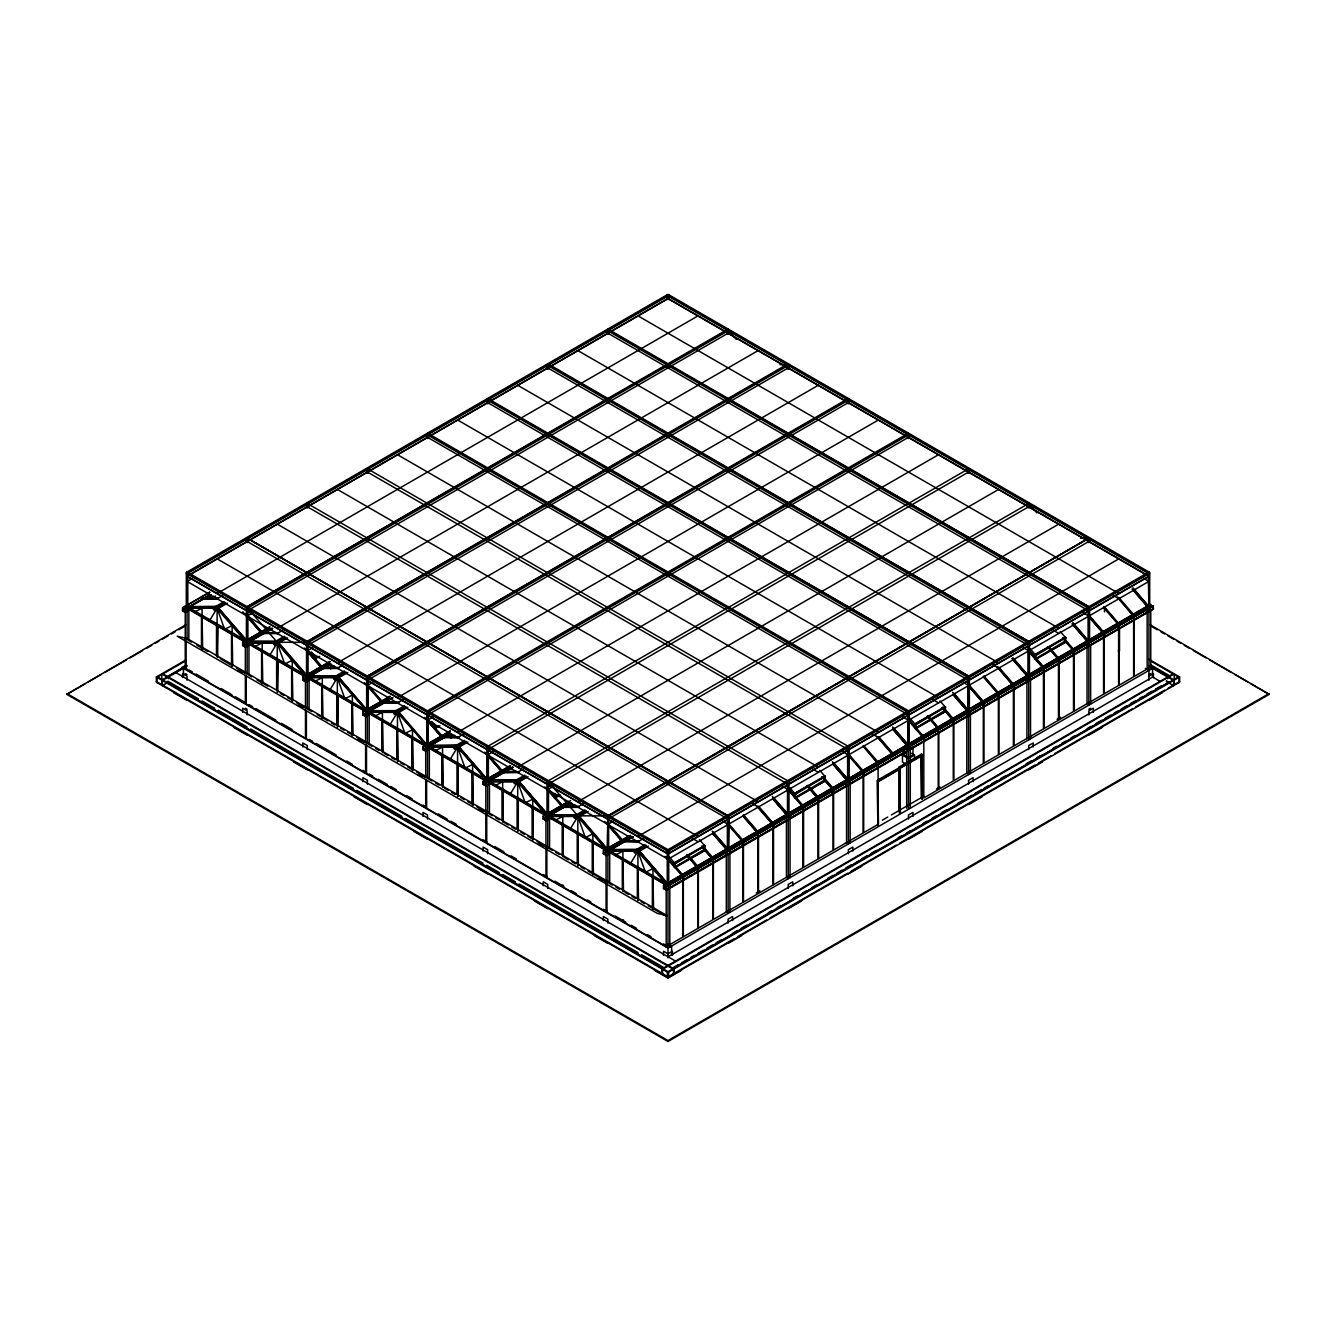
<?xml version="1.0" encoding="UTF-8"?>
<svg xmlns="http://www.w3.org/2000/svg" width="1336" height="1336" viewBox="0 0 1336 1336"><rect width="100%" height="100%" fill="white"/><g stroke="black" fill="none" stroke-linecap="round" stroke-linejoin="round"><path stroke-width="1.5" d="M247.527 641.414L217.016 606.962L247.294 642.416M245.44 614.527L261.823 633.464L269.371 628.889M261.823 633.464L262.557 632.73L248.88 616.948M307.647 676.116L306.812 677.469L276.752 642.75M305.56 649.229L321.943 668.167L329.491 663.591M321.943 668.167L322.677 667.449L309 651.667M367.316 711.086L337.256 676.383L367.367 711.153M367.266 711.587L336.872 677.469M364.427 682.763L382.063 702.87L389.611 698.31M382.063 702.87L382.797 702.151L369.12 686.37M427.153 746.273L397.376 711.086L427.52 746.423L455.576 746.423M427.386 746.306L396.992 712.171M425.8 718.651L442.183 737.589L442.917 736.854L429.24 721.089M457.213 746.273L487.273 780.975L457.663 746.006M487.506 781.009L457.112 746.891M485.92 753.37L502.303 772.291L509.851 767.732M502.303 772.291L503.037 771.573L489.36 755.792M517.232 781.593L547.292 816.313L517.616 780.508L547.727 815.277M578.187 815.578L547.676 815.227M544.787 786.904L562.423 807.011L569.971 802.435M562.423 807.011L563.157 806.276L549.48 790.511M577.904 815.428L607.847 849.997L607.412 851.015L577.352 816.313M606.16 822.792L622.543 841.713L630.091 837.154M622.543 841.713L623.277 840.995L610.97 826.784M667.916 884.632L637.856 849.93L667.967 884.699L682.395 876.366M665.027 856.326L682.663 876.433L697.425 867.699L686.737 855.357M682.663 876.433L683.397 875.698L668.367 858.347M686.771 855.123L697.693 867.749L712.455 859.015L701.767 846.673M697.693 867.749L698.427 867.031L688.858 855.975M701.801 846.456L712.723 859.065L713.457 858.347L703.888 847.308M742.515 841.663L727.753 850.397L712.723 833.046M728.588 850.08L727.652 851.015L712.622 833.664M729.122 825.932L742.783 841.713L757.545 832.979L742.849 816.012M742.783 841.713L743.517 840.995L728.487 823.644M742.783 815.678L757.813 833.046L772.575 824.312L756.543 805.792M757.813 833.046L758.547 832.311L743.517 814.96M757.813 807.011L772.843 824.362L787.605 815.628L772.909 798.661M772.843 824.362L773.577 823.644L758.547 806.276M788.708 815.377L787.772 816.313L772.742 798.945M789.242 791.229L802.903 807.011L817.665 798.277L806.977 785.935M802.903 807.011L803.637 806.276L788.607 788.925M807.011 785.702L817.933 798.327L832.695 789.593L822.007 777.251M817.933 798.327L818.667 797.609L809.098 786.553M822.041 777.034L832.963 789.659L847.725 780.925L833.029 763.958M832.963 789.659L833.697 788.925L824.128 777.886M862.755 772.241L847.993 780.975L832.963 763.624M848.828 780.675L847.892 781.593L832.862 764.242M849.362 756.527L863.023 772.291L877.785 763.557M863.023 772.291L863.757 771.573L848.727 754.222M863.023 746.273L878.053 763.624L878.787 762.889L863.757 745.538M878.053 737.589L893.083 754.94L907.845 746.206L893.149 729.239M893.083 754.94L893.817 754.222L878.787 736.854M908.113 746.273L922.875 737.522M908.948 745.956L908.012 746.891L892.982 729.539M909.482 721.807L923.143 737.589L937.905 728.855M923.143 737.589L923.877 736.854L908.847 719.503M927.251 716.28L938.173 728.905L952.935 720.171L942.247 707.83M938.173 728.905L938.907 728.187L929.338 717.131M942.281 707.612L953.203 720.238L967.965 711.504L953.269 694.536M953.203 720.238L953.937 719.503L944.368 708.464M969.602 687.105L983.263 702.87L998.025 694.135M983.263 702.87L983.997 702.151L968.967 684.8M983.263 676.851L998.293 694.202L1013.055 685.468L997.023 666.948M998.293 694.202L999.027 693.467L983.997 676.116M996.94 666.597L1013.323 685.518L1028.085 676.784L1013.389 659.817M1013.323 685.518L1014.057 684.8L999.027 667.449M1028.353 676.851L1043.115 668.117L1029.755 652.686M1029.188 676.534L1028.252 677.469L1011.853 658.531M1029.722 652.385L1043.383 668.167L1058.145 659.433M1043.383 668.167L1044.117 667.449L1029.087 650.081M1047.491 646.875L1058.413 659.483L1073.175 650.749M1058.413 659.483L1059.147 658.765L1049.578 647.726M1062.521 638.19L1073.443 650.816L1088.205 642.082L1073.509 625.114M1073.443 650.816L1074.177 650.081L1064.608 639.042M1088.473 642.132L1103.235 633.398L1089.875 617.984M1089.308 641.831L1088.372 642.75L1071.973 623.828M1089.842 617.683L1103.503 633.464L1118.265 624.73M1103.503 633.464L1104.237 632.73L1089.207 615.378M1103.503 607.429L1118.533 624.78L1133.295 616.046M1118.533 624.78L1119.267 624.046L1104.237 606.694M1117.18 597.175L1133.563 616.096L1134.297 615.378L1119.267 598.027M1149.327 606.694L1148.492 608.047L1132.093 589.109M209.585 620.605L217.1 608.281L224.615 629.273L232.13 625.632L232.13 666.363M269.705 655.308L277.22 642.983L284.735 663.992L292.25 660.335L292.25 701.066M329.825 690.011L337.34 677.703L344.855 698.695L352.37 695.054L352.37 735.785M389.945 724.73L397.46 712.405L404.975 733.414L412.49 729.757L412.49 770.488M450.065 759.433L457.58 747.125L465.095 768.116L472.61 764.476L472.61 805.19M510.185 794.152L517.7 781.827L525.215 802.819L532.73 799.178L532.73 839.91M570.305 828.854L577.82 816.53L585.335 837.538L592.85 833.898L592.85 874.612M630.425 863.574L637.94 851.249L645.455 872.241L652.97 868.6L652.97 909.332M666.196 889.609L1153.469 608.631L666.497 889.776L663.491 888.039L1149.712 607.579L1149.712 572.877L1148.576 572.225L667.616 849.896L667.616 851.199L186.673 573.528L186.673 572.225L667.616 294.538L668.751 295.189L668.751 299.281M187.04 572.443L187.04 608.014L186.288 607.579L186.288 572.877L187.424 572.225L668.367 849.896L668.367 851.199L1149.327 573.528L1149.327 572.225L668.367 294.538L667.249 295.189L667.249 299.281M246.793 537.94L728.487 816.062L246.793 537.94L727.736 816.496L727.736 815.628M306.896 503.238L788.607 781.343M367.033 468.519L848.727 746.64M426.769 438.108L426.769 434.033L427.904 433.382L908.847 711.069L908.096 712.355L427.136 434.684L427.136 433.816L908.847 711.921M486.889 403.405L486.889 399.33L488.024 398.679L968.967 676.35L487.256 399.113L487.256 399.965L968.216 677.653L968.216 676.784M547.009 368.703L547.009 364.611L548.144 363.96L1029.087 641.647L547.376 364.394L547.376 365.262L1028.336 642.95L1028.336 642.082M607.129 333.983L607.129 329.909L608.247 329.257L1089.207 606.928L607.496 329.691L607.496 330.56L1088.456 608.231L1088.456 607.362M186.673 573.094L668.367 294.972M186.673 573.528L187.791 572.877L186.673 572.225M246.409 542.249L246.409 538.158L247.911 538.158L247.911 542.249M306.529 507.53L306.529 503.455L308.031 503.455L308.031 507.53M366.649 472.827L366.649 468.736L368.151 468.736L368.151 472.827M427.136 434.684L428.271 434.033L428.271 438.108M487.256 399.965L488.391 399.33L488.391 403.405M547.376 365.262L548.511 364.611L548.511 368.703M607.496 330.56L608.631 329.909L608.631 333.983M667.616 294.538L667.616 295.841L668.751 295.189M186.288 572.877L187.424 573.528L668.367 295.841L668.367 294.538M187.04 581.544L192.451 578.438M189.144 610.535L185.537 612.623L182.531 610.886L182.531 607.763L209.585 592.132M182.531 607.763L209.886 592.316M185.236 669.403L185.236 607.579L187.123 606.544L217.184 606.544L186.673 606.811L215.096 607.579M218.019 598.895L201.703 598.127L218.185 597.86M214.962 608.247L186.906 608.247L186.572 607.279L217.234 606.928M186.288 607.579L187.341 606.895M201.987 598.895L218.469 598.645M209.919 594.57L182.531 610.352L185.537 612.088L189.144 610.018M182.531 610.886L210.487 594.737L210.487 599.246L209.886 595.088L210.787 594.921L185.236 609.316M210.487 595.438L210.487 599.246M185.236 611.921L188.844 609.834M217.1 593.518L698.06 315.847M215.497 596.023L210.186 599.079L213.727 596.34M217.1 598.728L222.511 595.605M227.471 603.154L214.845 610.452L213.343 609.583L213.343 607.847L224.164 601.601M1150.045 624.697L1269.2 694.353L668 1041.462L66.8 694.353L185.954 624.697M66.8 694.353L84.853 683.932M88.46 681.844L101.102 674.546M104.709 672.476L126.386 659.967M129.993 657.88L142.635 650.582M146.242 648.494L151.653 645.371M155.26 643.284L158.884 641.196M162.491 639.109L167.902 635.986M171.509 633.899L175.116 631.811M178.74 629.74L184.151 626.601M213.343 607.847L214.845 608.715L225.667 602.469M202.07 616.614L202.671 648.661M217.735 607.796L224.949 603.638M186.138 638.992L187.04 638.474L246.258 672.659L245.356 673.177L236.389 668M728.871 333.983L728.871 329.909L727.736 329.257L246.793 606.928L728.487 329.691L728.487 330.56L247.544 608.231L247.544 607.362M727.369 333.983L728.12 329.474M217.701 657.329L217.701 624.931L217.1 656.995M246.409 642.299L246.409 607.579L247.911 607.579L247.911 642.299M728.871 329.909L728.12 334.417M247.16 610.886L728.12 333.198M247.16 616.08L252.571 612.973M1148.993 659.316L1179.621 677.001L1179.621 682.212L668 977.585L156.379 682.212L156.379 677.001L185.838 660.001M185.804 660.702L156.98 677.352L156.98 682.562M232.13 633.965L232.731 666.013L220.24 658.681M181.646 667.616L185.27 665.528M167.785 676.317L185.804 665.913M187.007 665.562L161.79 680.124L161.79 685.335M187.04 666.246L162.391 680.475L162.391 685.685L167.802 682.562M186.138 641.013L186.138 669.369L187.04 668.852M165.397 683.247L168.403 682.212M249.264 645.238L245.657 647.325L242.651 645.589L242.651 642.466L269.705 626.851M242.651 642.466L270.006 627.018M277.136 642.282L277.303 641.247L247.244 641.247L245.356 642.299L245.356 673.21M278.139 633.615L261.823 632.83L276.301 632.579M275.082 642.95L247.026 642.95L246.692 641.981L261.555 633.398L242.851 611.804M262.106 633.615L278.589 633.347M271.843 628.237L242.651 645.071L245.657 646.808L249.264 644.72M242.651 645.589L272.41 628.404M245.356 644.035L272.711 628.588M245.356 646.624L248.964 644.553M277.22 628.237L758.18 350.55M277.22 633.448L282.631 630.325M287.591 637.873L274.966 645.154L273.462 644.286L273.462 642.549L284.284 636.303M276.752 641.981L277.587 641.414L306.278 674.546M273.462 642.549L274.966 643.418L285.787 637.172M262.19 651.317L262.791 683.364M277.855 642.499L285.069 638.341M246.258 673.711L247.16 673.177L306.378 707.379L305.476 707.896L296.509 702.719M788.991 368.703L788.991 364.611L787.856 363.96L306.896 641.647L788.624 364.394L788.607 365.262L307.647 642.95L307.647 642.082M787.488 368.703L788.24 364.177M277.821 692.048L277.821 659.65L277.22 692.399M306.529 677.001L306.529 642.299L308.031 642.299L308.031 677.001M788.991 364.611L788.24 369.137M307.28 645.589L788.24 367.918M307.28 650.799L312.691 647.676M319.721 656.31L314.411 659.383L313.509 655.041L314.11 659.199L314.711 655.041L313.81 655.208M292.25 668.668L292.851 700.715M317.951 656.644L313.81 659.032L317.35 656.293M309.384 679.957L305.777 682.028L302.771 680.308L302.771 677.168L329.825 661.554M302.771 677.168L330.126 661.737M337.256 677.001L337.423 675.966L307.363 675.966L305.476 677.001L305.476 707.913M338.025 668.501L322.343 668.501L321.943 667.549L338.709 668.067M307.363 676.584L276.853 642.132L306.913 676.851L321.675 668.117L304.307 648.06M335.202 677.653L307.146 677.669L307.581 676.317M307.146 676.884L277.688 641.831M322.677 668.067L338.626 668.15M322.611 668.317L302.771 679.774L305.777 681.51L309.384 679.439M324.748 667.115L330.159 663.992M302.771 680.308L330.727 664.159L330.727 668.668L330.126 664.51L331.027 664.326L305.476 678.738M330.727 664.86L330.727 668.668M305.476 681.343L309.084 679.256M337.34 662.94L818.3 385.269M333.967 666.464L330.426 668.501L333.967 665.762M337.34 668.15L342.751 665.027M347.711 672.576L335.085 679.874L333.582 679.005L333.582 677.269L344.404 671.023M336.872 676.684L337.707 676.116L366.398 709.249M333.582 677.269L335.085 678.137L345.907 671.874M322.31 686.019L322.911 718.083M337.975 677.218L345.189 673.043M306.378 708.414L307.28 707.896L366.498 742.081L365.596 742.599L356.629 737.422M849.111 403.405L849.111 399.33L847.976 398.679L367.016 676.35L848.744 399.113L848.727 399.965L367.767 677.653L367.767 676.784M847.608 403.405L848.36 398.896M337.941 726.751L337.941 694.353L337.34 727.101M397.594 711.053L366.649 711.721L366.649 677.001L368.151 677.001L368.151 711.721M849.111 399.33L848.36 403.839M367.4 680.291L848.36 402.62M367.4 685.502L372.811 682.379M352.37 703.387L352.971 735.435L347.644 732.245M369.504 714.66L365.897 716.747L362.891 715.01L362.891 711.888L389.945 696.273M362.891 711.888L390.246 696.44M395.473 711.537L367.033 710.936L397.543 710.668L367.483 710.668L365.596 711.721L365.596 742.632M398.378 703.037L382.063 702.252L396.541 702.001M395.322 712.372L367.266 712.372L366.932 711.403L381.795 702.82M367.868 711.253L337.206 676.884M382.346 703.037L398.829 702.769M392.083 697.659L362.891 714.493L365.897 716.23L369.504 714.142M362.891 715.01L392.65 697.826M365.596 713.441L392.951 698.01M365.596 716.046L369.204 713.975M397.46 697.659L878.42 419.972M397.46 702.853L402.871 699.747M407.831 707.278L395.205 714.576L393.702 713.708L393.702 711.971L404.524 705.725M393.702 711.971L395.205 712.84L406.027 706.594M382.43 720.739L383.031 752.786M399.898 710.886L405.309 707.763M366.498 743.133L367.4 742.599L426.618 776.8L425.716 777.318L416.748 772.141M909.231 438.108L909.231 434.033L908.096 433.382L427.136 711.069L427.904 712.355L908.847 434.684L908.847 433.816L427.136 711.921M907.728 438.108L908.48 433.599M397.46 729.423L398.061 761.47M427.821 745.722L426.769 746.423L426.769 711.704L428.271 711.704L428.271 746.423M909.231 434.033L908.48 438.542M427.52 715.01L908.48 437.323M427.52 720.221L432.931 717.098M439.961 725.732L434.651 728.805L433.749 724.463L434.35 728.621L434.951 724.463L434.05 724.63M412.49 738.09L413.091 770.137L407.764 766.947M438.191 726.066L434.05 728.454L437.59 725.715M306.378 710.435L306.378 738.791L365.596 772.976L366.498 772.458L362.908 770.388M429.624 749.379L426.017 751.45L423.011 749.713L423.011 746.59L450.065 730.976M423.011 746.59L450.366 731.143M427.988 745.956L427.153 745.638L457.663 745.388L427.603 745.388L425.716 746.423L425.716 777.335M458.498 737.739L442.183 736.971L456.661 736.704M455.442 747.075L427.386 747.075L427.052 746.106L441.915 737.522L424.547 717.482M442.466 737.121L449.731 733.013M442.183 737.589L426.067 718.183M442.466 737.739L458.949 737.489M450.399 733.414L423.011 749.195L426.017 750.932L429.624 748.845M423.011 749.713L450.967 733.581L450.967 738.09L451.568 733.932L450.666 734.099M425.716 748.16L451.267 733.748L450.366 733.932L450.366 737.739L451.267 737.572M425.716 750.765L429.324 748.678M457.58 732.362L938.54 454.691M454.808 735.535L450.666 737.923L454.207 735.184M457.58 737.572L462.991 734.449M467.951 741.998L455.325 749.279L453.822 748.41L453.822 746.69L464.644 740.428M453.822 746.69L455.325 747.542L466.147 741.296M442.55 755.441L443.151 787.488M460.018 745.588L465.429 742.465M426.618 777.836L427.52 777.318L486.738 811.503L485.836 812.021L476.868 806.844M487.256 746.64L968.967 468.519M458.181 796.173L458.181 763.774L457.58 796.523M487.941 780.441L486.889 781.126L486.889 746.423L488.391 746.423L488.391 781.126M967.848 472.827L967.848 468.736L969.351 468.736L969.351 472.827M487.64 749.713L968.6 472.042M487.64 754.923L493.051 751.801M472.61 772.809L473.211 804.856M366.498 745.154L366.498 773.494L425.716 807.679L426.618 807.161L423.028 805.09M489.744 784.082L486.137 786.169L483.131 784.432L483.131 781.309L510.185 765.678M483.131 781.309L510.486 765.862M575.833 815.661L547.676 815.845L517.784 780.09L487.724 780.09L485.836 781.126L485.836 842.398L486.738 841.88L483.148 839.81M518.986 772.275L502.303 771.674L516.781 771.423M515.562 781.794L487.506 781.794L487.172 780.825L502.035 772.241L484.667 752.185M488.108 780.675L457.446 746.306M502.586 772.458L519.069 772.191M512.323 767.081L483.131 783.915L486.137 785.651L489.744 783.564M483.131 784.432L512.89 767.248M485.836 782.863L513.191 767.415M485.836 785.468L489.444 783.38M517.7 767.081L998.66 489.394M517.7 772.275L523.111 769.169M528.071 776.7L515.445 783.998L513.942 783.13L513.942 781.393L524.764 775.147M513.942 781.393L515.445 782.261L526.267 776.016M502.67 790.16L503.271 822.208M517.566 781.794L525.549 777.185M536.989 841.546L545.956 846.74L546.858 846.206L487.64 812.021L486.738 812.538L486.738 842.916L545.956 877.101L546.858 876.583L543.268 874.512M547.376 781.343L1029.087 503.238M518.301 830.892L518.301 798.494L517.7 831.226M548.061 815.144L547.009 815.845L547.009 781.126L548.511 781.126L548.511 815.845M1027.968 507.53L1027.968 503.455L1029.472 503.455L1029.472 507.53M547.76 784.432L1028.72 506.745M547.76 789.643L553.171 786.52M560.202 795.154L554.891 798.21L553.989 793.885L554.59 798.043L555.191 793.885L554.29 794.052M532.73 807.512L533.331 839.559M558.431 795.488L554.29 797.876L557.83 795.137M549.864 818.801L546.257 820.872L543.251 819.135L543.251 816.012L568.501 801.433M543.251 816.012L570.606 800.565M577.736 815.845L577.904 814.81L547.843 814.81L545.956 815.845L545.956 877.101M578.505 807.345L562.823 807.345L562.423 806.393L576.901 806.126M547.292 815.528L562.155 806.944M579.189 806.894L562.707 807.161L579.106 806.994M570.639 802.819L543.251 818.617L546.257 820.354L549.864 818.267M543.251 819.135L571.207 803.003L571.207 807.512L571.808 803.353L570.906 803.52M545.956 817.582L571.507 803.17L570.606 803.353L570.606 807.161L571.507 806.994M545.956 820.187L549.564 818.1M577.82 801.784L1058.78 524.113M575.048 804.957L570.906 807.345L574.447 804.606M577.82 806.994L583.231 803.871M588.191 811.42L575.565 818.701L574.062 817.832L574.062 816.096L584.884 809.85M577.352 815.528L578.187 814.96L606.978 848.51M574.062 816.096L575.565 816.964L586.387 810.718M562.79 824.863L563.391 856.91M577.686 816.496L585.669 811.887M588.124 871.089L606.076 881.443L606.978 880.925L547.76 846.74L546.858 847.258L546.858 877.635L606.076 911.82L606.978 911.302L603.388 909.231M1089.207 537.94L607.496 816.062L1089.207 537.94L608.247 816.496L608.247 815.628M638.074 849.896L607.129 850.548L607.88 815.411M577.82 833.547L578.421 865.594M607.129 815.845L608.631 815.845L608.631 850.548M1088.088 542.249L1088.088 538.158L1089.591 538.158L1089.591 542.249M607.88 819.135L1088.84 541.464M607.88 824.345L613.291 821.222M592.85 842.214L593.451 874.278M609.984 853.504L606.377 855.591L603.371 853.854L603.371 850.731L628.621 836.152M603.371 850.731L630.726 835.284M635.936 850.548L607.513 849.779L638.024 849.512L607.963 849.512L606.076 850.548L606.076 911.82M638.858 841.88L622.543 841.095L637.021 840.828M635.802 851.216L607.746 851.216L607.412 850.247L622.275 841.663L604.907 821.607M622.827 841.88L639.309 841.613M632.563 836.503L603.371 853.337L606.377 855.057L609.984 852.986M603.371 853.854L633.13 836.67M606.076 852.284L633.431 836.837M606.076 854.89L609.684 852.802M637.94 836.486L1118.9 558.815M637.94 841.697L643.351 838.574M563.391 885.267L562.189 885.267M648.311 846.122L635.685 853.42L634.183 852.552L634.183 850.815L645.004 844.569M637.472 850.247L638.307 849.663L666.998 882.795M634.183 850.815L635.685 851.683L646.507 845.438M622.91 859.582L623.511 891.63M637.806 851.216L645.789 846.606M648.244 905.791L666.196 916.162L667.098 915.628L607.88 881.443L606.978 881.96L606.978 912.338L666.196 946.523L667.098 946.005L663.508 943.934M667.249 885.267L667.249 850.548L668.367 849.896M728.871 850.548L728.871 815.845L728.12 850.982L727.369 850.548L727.369 815.845L728.487 815.194M1148.96 572.443L1148.96 608.014L1148.208 572.877L1149.327 572.225M667.616 850.765L1149.327 572.66M637.94 868.25L638.541 900.297M667.249 850.548L668.751 850.548L668.751 885.267M788.24 781.56L788.24 816.279L787.488 815.845L787.488 781.126L788.991 781.126L788.991 815.845M848.36 746.857L848.36 781.56L847.608 781.126L847.608 746.423L849.111 746.423L849.111 781.126M908.48 712.138L908.48 746.857L907.728 746.423L907.728 711.704L909.231 711.704L909.231 746.423M968.6 677.435L968.6 712.138L967.848 711.721L967.848 677.001L969.351 677.001L969.351 711.721M1028.72 642.733L1028.72 677.435L1027.968 677.001L1027.968 642.299L1029.472 642.299L1029.472 677.001M1088.84 608.014L1088.84 642.733L1088.088 642.299L1088.088 607.579L1089.591 607.579L1089.591 642.299M667.616 295.841L1148.576 573.528L1149.712 572.877M1148.96 581.377L668 859.232L187.04 581.377M705.191 850.28L675.131 867.632L674.229 867.114L674.229 863.307L675.131 863.824L705.191 845.771L674.53 862.772L704.59 845.421L705.191 850.28L674.53 867.298L704.59 849.245L705.491 849.763M825.431 780.859L795.371 798.21L794.469 797.692L794.469 793.885L795.371 794.402L825.431 776.35L794.77 793.35L824.83 775.999L825.431 780.859L794.77 797.876L824.83 779.823L825.731 780.341M945.671 711.437L915.611 728.805L914.709 728.27L914.709 724.463L915.611 724.98L945.671 706.928L915.01 723.945L945.07 706.577L945.671 711.437L915.01 728.454L945.07 710.401L945.971 710.919M1065.911 642.015L1035.851 659.383L1034.949 658.848L1034.949 655.041L1035.851 655.558L1065.911 637.506L1035.25 654.523L1065.31 637.155L1065.911 642.015L1035.25 659.032L1065.31 640.979L1066.212 641.497M674.229 863.307L674.83 867.465L675.431 863.307L674.53 862.772M794.469 793.885L795.07 798.043L795.671 793.885L794.77 793.35M914.709 724.463L915.31 728.621L915.912 724.463L915.01 723.945M1034.949 655.041L1035.55 659.199L1036.151 655.041L1035.25 654.523M652.97 876.934L653.571 908.981M663.491 888.557L1153.168 605.843L1153.469 609.149L666.497 890.294L663.491 888.557L663.491 885.434L1148.659 605.325M663.491 885.434L1150.764 604.457L1150.463 606.895M726.316 912.388L726.316 850.548L728.12 849.512L729.924 850.548L729.924 912.388M786.436 877.668L786.436 815.845L788.24 814.793L790.044 815.845L790.044 877.668M846.556 842.966L846.556 781.126L848.36 780.09L850.164 781.126L850.164 842.966M906.676 808.247L906.676 746.423L908.48 745.388L910.284 746.423L910.284 808.247M966.796 773.544L966.796 711.721L968.6 710.668L970.404 711.721L970.404 773.544M1026.916 738.825L1026.916 677.001L1028.72 675.966L1030.524 677.001M1087.036 704.122L1087.036 642.299L1088.84 641.247L1090.644 642.299M1147.156 669.403L1147.156 607.579L1148.96 606.544L1150.764 607.579M713.006 858.614L727.485 850.331M802.635 806.944L787.873 815.678L772.843 798.327M878.337 763.157L892.815 754.89L876.783 736.37M1133.847 615.629L1148.325 607.362L1133.629 590.395M712.723 859.065L702.068 845.989M878.053 763.624L863.307 745.805M1133.563 616.096L1117.865 597.192M668.468 884.799L667.532 885.735L637.472 851.015M969.068 711.253L953.203 694.202M666.196 887.004L1153.469 606.026M906.977 764.643L902.468 762.038L902.468 755.107L905.474 753.37M623.511 919.97L622.309 919.97M914.492 760.301L914.492 755.107L908.48 758.564L902.468 755.107M899.078 811.453L899.078 767.031L921.64 754.022L922.374 799.229M922.374 754.456L877.134 780.391L877.886 825.598M906.025 764.075L899.078 768.066L900.431 768.851L877.886 781.877M877.886 780.825L921.406 755.625L921.406 798.444M878.871 780.441L884.081 777.435M887.555 775.431L891.012 773.427M894.485 771.423L922.374 755.491L921.623 755.057M878.119 781.309L899.462 768.985L899.462 813.841M1118.299 650.966L1119.501 650.966L1119.501 628.705M756.26 892.966L759.867 890.878M882.361 820.17L887.755 817.048M891.362 814.96L923.794 796.239M936.402 788.958L939.993 786.887M1057.093 719.286L1060.684 717.198M668.301 945.487L682.729 937.154L682.729 877.101M727.819 911.119L713.391 919.452L713.391 859.399M728.421 910.768L742.849 902.451L742.849 842.398M787.939 876.416L773.511 884.749L773.511 824.696M788.541 876.065L802.969 867.732L802.969 807.679M848.059 841.697L833.631 850.03L833.631 789.977M848.661 841.363L863.089 833.029L863.089 772.976M968.299 772.275L953.871 780.608L953.871 720.572M968.901 771.941L983.329 763.607L983.329 703.554M1028.419 737.572L1013.991 745.905L1013.991 685.852M1029.021 737.221L1043.449 728.888L1043.449 668.852M1088.539 702.87L1074.111 711.186L1074.111 651.15M1089.141 702.519L1103.569 694.186L1103.569 634.132M1148.659 668.15L1134.231 676.484L1134.231 616.43M1088.84 709.282L1090.644 708.247M1148.96 674.58L1150.764 673.528M663.491 955.257L663.491 951.215L668 953.82L672.509 951.215L672.509 955.257M1148.96 676.133L1153.469 673.528L1153.469 677.586M668 956.86L1152.717 677.001M1173.609 673.528L661.988 968.917L661.988 974.128M672.793 967.882L678.204 964.759M681.811 962.688L687.205 959.565M690.812 957.478L694.419 955.407M698.01 953.319L703.421 950.197M707.028 948.126L712.422 945.003M716.029 942.915L721.44 939.792M732.245 933.563L737.656 930.44M741.246 928.353L746.657 925.23M768.284 912.755L771.874 910.684M777.285 907.562L780.892 905.474M793.5 898.193L797.091 896.122M802.502 892.999L806.109 890.912M811.503 887.789L816.914 884.683M827.719 878.437L833.13 875.314M836.737 873.226L842.131 870.12M845.738 868.033L851.149 864.91M861.954 858.681L867.365 855.558M870.955 853.47L876.366 850.347M897.976 837.872L901.583 835.785M906.994 832.679L910.601 830.591M923.209 823.31L926.8 821.222M932.211 818.116L935.818 816.029M941.212 812.906L946.623 809.783M957.428 803.554L962.838 800.431M966.446 798.343L971.84 795.221M975.447 793.15L980.858 790.027M984.448 787.939L988.055 785.869M991.663 783.781L997.057 780.675M1000.664 778.587L1006.075 775.465M1025.881 764.025L1031.292 760.902M1036.703 757.779L1040.293 755.708M1052.902 748.427L1056.509 746.34M1061.92 743.217L1065.527 741.146M1070.921 738.023L1074.528 735.936M1087.137 728.671L1090.744 726.584M1096.138 723.461L1101.549 720.338M1105.156 718.267L1110.55 715.144M1114.157 713.057L1117.764 710.986M1121.372 708.898L1126.766 705.775M1130.373 703.705L1135.784 700.582M1139.374 698.494L1142.981 696.423M1146.589 694.336L1151.999 691.213M1155.59 689.142L1161.001 686.019M673.077 968.249L678.137 965.31M733.197 933.53L738.257 930.607M793.317 898.827L798.377 895.888M848.36 867.047L851.733 865.093M855.123 863.139L858.497 861.186M908.48 832.328L911.853 830.374M915.243 828.42L918.617 826.466M968.6 797.625L971.973 795.671M975.363 793.718L982.127 789.81M1028.72 762.906L1032.093 760.952M1035.483 758.998L1042.247 755.107M1088.84 728.203L1092.213 726.25M1095.603 724.296L1102.367 720.388M1148.96 693.484L1152.333 691.53M1155.723 689.593L1162.487 685.685M671.59 969.268L1168.8 682.212M1179.02 676.651L667.399 972.04L667.399 977.251L734.048 938.757M156.379 677.001L668 972.391L1179.621 677.001M737.656 936.686L766.48 920.036M770.087 917.966L847.542 873.243M851.149 871.155L896.189 845.154M899.796 843.083L1034.899 765.077M1038.506 762.99L1051.115 755.708M1054.722 753.621L1132.177 708.898M1135.784 706.827L1164.608 690.178M1168.215 688.107L1179.621 681.51M681.527 970.303L668 978.119L654.473 970.303M728.12 943.4L741.647 935.601M788.24 908.697L801.767 900.882M848.36 873.978L861.887 866.179M908.48 839.275L922.007 831.46M968.6 804.556L982.127 796.757M1028.72 769.853L1042.247 762.038M1088.84 735.151L1102.367 727.335M1148.96 700.431L1162.487 692.616M66.8 693.484L668 1040.594L1269.2 693.484M779.94 364.611L786.169 364.611M1080.54 538.158L1086.769 538.158M201.703 598.127L217.735 598.127M202.103 599.079L217.785 599.079M186.572 607.279L217.467 606.694L247.628 641.831L246.692 642.75L216.632 608.047M187.508 607.897L213.56 607.897M261.823 632.83L277.855 632.83M277.354 641.631L246.793 641.514L275.216 642.299M246.692 641.981L275.233 642.115M278.255 642.299L307.28 642.299M247.628 642.599L273.68 642.599M321.943 667.549L337.975 667.549M337.474 676.35L306.913 676.216L335.353 676.834M306.812 676.684L334.868 676.684M307.748 677.319L333.8 677.319M382.063 702.252L398.095 702.252M382.463 703.204L398.145 703.204M366.932 711.403L397.827 710.835L426.618 744.386M367.868 712.021L393.92 712.021M442.183 736.971L458.215 736.971M427.654 745.772L457.714 745.772M427.052 746.106L457.947 745.538L486.638 778.671M427.988 746.74L454.04 746.74M502.303 771.674L518.335 771.674M502.703 772.625L518.385 772.625M517.834 780.475L487.273 780.358L515.696 781.126M487.172 780.825L518.067 780.241L546.758 813.374M488.007 780.875L518.067 780.875M488.108 781.443L514.16 781.443M562.423 806.393L578.455 806.393M577.954 815.177L547.393 815.06L547.626 816.496L575.682 816.496M578.855 815.845L607.88 815.845M548.228 816.146L574.28 816.146M622.543 841.095L638.575 841.095M607.412 850.247L638.307 850.297M608.348 850.865L634.4 850.865M187.04 638.474L177.187 636.203L236.405 670.388L246.258 672.659M247.16 673.177L237.307 670.906L296.525 705.091L306.378 707.379M307.28 707.896L297.427 705.625L356.645 739.81L366.498 742.081M367.4 742.599L357.547 740.328L416.765 774.513L426.618 776.8M427.52 777.318L417.667 775.03L476.885 809.232L486.738 811.503M487.64 812.021L477.787 809.75L537.005 843.934L546.858 846.206M547.76 846.74L537.907 844.452L597.125 878.654L606.978 880.925M607.88 881.443L598.027 879.172L657.245 913.356L667.098 915.628M187.04 608.281L194.555 611.921L202.07 608.281L202.07 648.995M667.616 294.972L1149.327 573.094M667.249 295.189L668.367 295.841M727.369 329.909L728.487 330.56M787.488 364.611L788.607 365.262M847.608 399.33L848.727 399.965M907.728 434.033L908.847 434.684M1148.208 572.877L1149.327 573.528M1143.549 578.254L1148.96 581.544M1150.764 604.457L1150.463 607.412M1147.156 607.579L1148.96 608.631L1148.96 680.191M637.94 315.847L1118.9 593.518M1113.489 595.605L1118.9 598.728M1151.849 626.601L1157.26 629.74M1160.884 631.811L1164.491 633.899M1168.098 635.986L1173.509 639.109M1177.116 641.196L1180.74 643.284M1184.347 645.371L1189.758 648.494M1193.365 650.582L1206.007 657.88M1209.614 659.967L1231.291 672.476M1234.898 674.546L1247.54 681.844M1251.147 683.932L1269.2 694.353M607.129 329.909L607.88 334.417M607.88 333.198L1088.84 610.886M1083.429 612.973L1088.84 616.08M1150.196 660.702L1179.02 677.352L1179.02 682.562M1150.797 664.877L1168.816 675.281M1150.196 665.913L1159.197 671.123M1162.804 673.194L1168.215 676.317M1148.993 665.562L1174.21 680.124L1174.21 685.335M1148.96 666.246L1173.609 680.475L1173.609 685.685L1166.411 681.527M1145.353 668.334L1148.96 670.405M1166.411 680.826L1170.002 682.913M1160.082 681.343L1152.567 677.001L1152.567 668.334L668 948.092L183.433 668.334L183.433 677.001M1087.036 642.299L1088.84 643.334L1088.84 705.157M577.82 350.55L1058.78 628.237M1053.369 630.325L1058.78 633.448M1065.009 637.69L1065.911 638.207M547.009 364.611L547.76 369.137M547.76 367.918L1028.72 645.589M1023.309 647.676L1028.72 650.799M1035.25 658.331L1036.151 658.848M1026.916 677.001L1028.72 678.037L1028.72 739.877M517.7 385.269L998.66 662.94M993.249 665.027L998.66 668.15M486.889 399.33L487.64 403.839M487.64 402.62L968.6 680.291M963.189 682.379L968.6 685.502M966.796 711.721L968.6 712.756L968.6 774.579M457.58 419.972L938.54 697.659M933.129 699.747L938.54 702.853M944.769 707.111L945.671 707.629M426.769 434.033L427.52 438.542M427.52 437.323L908.48 715.01M903.069 717.098L908.48 720.221M915.01 727.753L915.912 728.27M921.022 754.356L921.773 798.527M906.676 746.423L908.48 747.459L908.48 809.299M397.46 454.691L878.42 732.362M911.486 753.37L914.492 755.107M873.009 734.449L878.42 737.572M899.679 766.68L900.431 812.589M899.078 767.031L900.431 767.816M367.4 472.042L848.36 749.713M842.949 751.801L848.36 754.923M877.735 780.04L878.487 824.212M846.556 781.126L848.36 782.178M337.34 489.394L818.3 767.081M812.889 769.169L818.3 772.275M824.529 776.517L825.431 777.051M307.28 506.745L788.24 784.432M782.829 786.52L788.24 789.643M794.77 797.174L795.671 797.692M786.436 815.845L788.24 816.88M277.22 524.113L758.18 801.784M752.769 803.871L758.18 806.994M247.16 541.464L728.12 819.135M722.709 821.222L728.12 824.345M726.316 850.548L728.12 851.6M217.1 558.815L698.06 836.486M692.649 838.574L698.06 841.697M704.289 845.938L705.191 846.456M607.496 815.194L608.631 815.845M667.616 849.896L668.751 850.548M186.673 572.66L668.367 850.765M211.088 595.088L210.186 595.255M331.328 664.51L330.426 664.677M313.509 655.041L314.411 654.857M433.749 724.463L434.651 724.279M553.989 793.885L554.891 793.701M210.186 598.378L211.088 598.912M313.81 658.331L314.711 658.848M330.426 667.8L331.328 668.317M434.05 727.753L434.951 728.27M450.666 737.221L451.568 737.739M554.29 797.174L555.191 797.692M570.906 806.643L571.808 807.161M674.53 866.596L675.431 867.114M187.04 606.544L248.964 642.299M249.231 642.616L309.084 677.001M309.351 677.335L364.16 708.982M367.4 710.668L369.204 711.721M369.471 712.038L424.28 743.684M427.52 745.388L429.324 746.423M429.591 746.757L484.4 778.404M487.64 780.09L489.444 781.126M489.711 781.46L544.52 813.106M547.76 814.793L549.564 815.845M549.831 816.162L604.64 847.809M607.88 849.512L609.684 850.548M609.951 850.882L666.53 883.547M202.671 616.263L201.469 616.263L201.469 648.661M217.701 624.931L216.499 624.931L216.499 655.308M232.731 633.615L231.529 633.615L231.529 663.992M262.791 650.966L261.589 650.966L261.589 683.364M277.821 659.65L276.619 659.65L276.619 690.027M292.851 668.317L291.649 668.317L291.649 698.695M322.911 685.685L321.709 685.685L321.709 718.083M337.941 694.353L336.739 694.353L336.739 724.73M352.971 703.037L351.769 703.037L351.769 733.414M383.031 720.388L381.829 720.388L381.829 750.765M398.061 729.072L396.859 729.072L396.859 759.433M413.091 737.739L411.889 737.739L411.889 768.116M443.151 755.107L441.949 755.107L441.949 785.468M458.181 763.774L456.979 763.774L456.979 794.152M473.211 772.458L472.009 772.458L472.009 802.819M503.271 789.81L502.069 789.81L502.069 820.187M518.301 798.494L517.099 798.494L517.099 828.854M533.331 807.161L532.129 807.161L532.129 837.538M563.391 824.512L562.189 824.512L562.189 854.89M578.421 833.196L577.219 833.196L577.219 863.574M593.451 841.88L592.249 841.88L592.249 872.241M623.511 859.232L622.309 859.232L622.309 889.609M638.541 867.899L637.339 867.899L637.339 898.276M653.571 876.583L652.369 876.583L652.369 906.96M187.341 608.097L247.16 642.733L247.16 608.014M247.461 642.816L307.28 677.435L307.28 642.733M307.581 677.519L367.4 712.138L367.4 677.435M367.701 712.238L427.52 746.857L427.52 712.138M427.821 746.941L487.64 781.56L487.64 746.857M487.941 781.66L547.76 816.279L547.76 781.56M548.061 816.363L607.88 850.982L607.88 816.279M608.181 851.065L668 885.701L668 850.982M185.236 607.579L187.04 608.631L187.04 639.543M188.51 609.299L247.16 643.334L247.16 674.246M248.63 644.002L307.28 678.037L307.28 708.965M308.75 678.721L367.4 712.756L367.4 743.668M368.87 713.424L427.52 747.459L427.52 778.37M428.99 748.143L487.64 782.178M489.11 782.846L547.76 816.88M549.23 817.565L607.88 851.6M609.35 852.268L668 886.302M187.925 640.027L191.516 642.098M196.91 645.205L207.664 651.434M248.045 674.747L251.636 676.818M257.03 679.924L267.784 686.136M280.36 693.384L283.95 695.455M287.524 697.542L292.918 700.649M308.165 709.449L311.756 711.52M317.15 714.626L327.904 720.855M331.495 722.926L335.085 724.997M340.48 728.103L344.07 730.174M368.285 744.169L371.876 746.24M375.466 748.31L379.057 750.381M384.451 753.487L388.024 755.558M391.615 757.629L395.205 759.7M400.6 762.806L404.19 764.877M428.405 778.871L431.996 780.942M435.586 783.013L439.177 785.084M444.571 788.19L448.144 790.261M451.735 792.348L455.325 794.419M460.72 797.525L464.31 799.596M467.884 801.667L473.278 804.773M488.525 813.574L492.116 815.661M495.706 817.732L499.297 819.803M504.691 822.909L508.264 824.98M511.855 827.051L515.445 829.122M520.84 832.228L524.43 834.299M528.004 836.369L533.398 839.476M548.645 848.293L552.236 850.364M555.826 852.435L559.417 854.506M564.811 857.612L568.385 859.683M571.975 861.753L575.565 863.824M580.96 866.947L584.55 869.018M608.765 882.996L612.356 885.067M615.946 887.137L619.537 889.225M624.931 892.331L628.505 894.402M632.095 896.473L635.685 898.543M641.08 901.65L644.67 903.72M668 943.917L671.607 946.005L671.607 954.689M188.827 669.887L192.417 671.958M196.008 674.029L208.566 681.276M221.141 688.524L231.896 694.753M235.487 696.824L244.471 702.001M248.947 704.59L252.537 706.66M256.128 708.731L275.867 720.137M281.261 723.244L292.016 729.456M309.067 739.309L312.657 741.38M316.248 743.451L335.987 754.84M346.759 761.052L352.136 764.175M369.187 774.012L372.777 776.082M378.171 779.189L387.139 784.366M390.73 786.453L396.107 789.559M406.879 795.772L412.256 798.878M438.291 813.908L447.259 819.085M450.85 821.156L456.227 824.262M494.821 846.54L503.789 851.717M510.97 855.858L516.347 858.981M554.941 881.242L563.909 886.436M571.09 890.578L576.467 893.684M587.239 899.896L590.829 901.967M615.061 915.962L625.832 922.174M631.21 925.28L636.587 928.386M647.359 934.615L650.949 936.686M186.138 669.369L245.356 703.554L245.356 675.214M485.836 842.398L426.618 808.213L426.618 779.857M185.236 673.528L187.04 674.58M245.356 708.247L247.16 709.282M175.918 672.659L675.515 961.102M162.391 673.528L674.012 968.917L674.012 974.128M167.802 681.16L198.413 698.845M202.02 700.932L214.628 708.214M218.236 710.284L247.06 726.934M250.667 729.005L353.355 788.29M356.946 790.378L401.986 816.38M405.593 818.45L483.047 863.173M486.655 865.26L499.263 872.542M502.87 874.612L515.479 881.894M519.086 883.981L637.99 952.618M641.581 954.706L663.207 967.18M167.2 682.212L201.419 701.968M205.026 704.055L323.93 772.692M327.52 774.78L356.345 791.413M359.952 793.5L486.053 866.296M489.661 868.383L592.349 927.668M595.94 929.739L640.979 955.741M644.587 957.828L664.409 969.268M156.98 676.651L668.601 972.04L668.601 977.251L156.379 681.51M173.513 692.616L187.04 700.431M233.633 727.335L247.16 735.151M293.753 762.038L307.28 769.853M353.873 796.757L367.4 804.556M413.993 831.46L427.52 839.275M474.113 866.179L487.64 873.978M534.233 900.882L547.76 908.697M594.353 935.601L607.88 943.4M660.485 880.925L668 885.952M600.365 846.206L615.395 854.89L622.91 851.249L622.91 891.279M540.245 811.503L555.275 820.187L562.79 816.53L562.79 856.576M480.125 776.8L495.155 785.468L502.67 781.827L502.67 821.857M420.005 742.081L435.035 750.765L442.55 747.125L442.55 787.154M359.885 707.379L374.915 716.046L382.43 712.405L382.43 752.435M299.765 672.659L314.795 681.343L322.31 677.703L322.31 718.417M239.645 637.957L254.675 646.624L262.19 642.983L262.19 683.715M1132.928 587.773L1148.058 605.542M1133.847 589.61L1148.877 606.962M1133.563 590.078L1148.96 607.579M1028.72 503.455L1036.92 512.924M1103.786 606.962L1118.983 624.513M1088.923 615.846L1103.953 633.197M1072.808 622.476L1087.938 640.245M1073.726 624.313L1088.807 641.731M1073.443 624.78L1088.706 642.182M1060.233 631.477L1065.61 637.69M1062.788 637.723L1073.893 650.548M1047.942 646.607L1058.863 659.232M1030.173 648.828L1035.55 655.041M1028.803 650.548L1043.833 667.9M1012.788 657.613L1027.818 674.964M1013.606 659.032L1028.687 676.433M728.12 329.909L736.32 339.361M1013.323 659.483L1028.586 676.884M997.625 666.614L1013.773 685.268M983.547 676.383L998.743 693.935M968.683 685.268L983.713 702.619M969.635 687.389L982.995 702.82L968.132 712.171L953.102 694.82M953.937 693.467L967.598 709.249M952.668 692.315L967.698 709.666M953.487 693.735L968.567 711.153M953.704 694.47L967.364 710.251M939.993 700.899L945.37 707.111M942.548 707.145L953.653 719.97M927.702 716.029L938.623 728.654M909.933 718.25L915.31 724.463M908.563 719.97L923.593 737.322M893.817 728.187L907.478 743.968M892.548 727.018L907.578 744.386M893.367 728.437L908.447 745.855M893.584 729.189L907.244 744.97M893.083 728.905L908.346 746.306M878.337 737.121L893.533 754.69M848.443 754.69L863.473 772.041M833.697 762.889L847.358 778.671M832.428 761.737L847.458 779.088M833.246 763.157L848.327 780.575M833.196 763.658L848.226 781.009M819.753 770.321L825.13 776.517M822.308 776.567L833.413 789.392M807.462 785.451L818.384 798.076M789.693 787.672L795.07 793.885M788.323 789.392L803.353 806.744M773.577 797.609L787.238 813.374M772.308 796.44L787.338 813.808M773.126 797.859L788.207 815.277M773.076 798.377L788.106 815.728M758.096 806.543L773.293 824.095M743.066 815.227L758.264 832.779M728.203 824.095L743.233 841.463M713.457 832.311L727.118 848.093M712.188 831.159L727.218 848.51M713.006 832.578L728.087 849.997M712.956 833.08L727.986 850.431M699.513 839.726L704.89 845.938M687.339 855.007L698.144 867.481M669.453 857.094L674.83 863.307M666.547 857.027L683.114 876.165M638.408 850.08L667.098 883.213M637.806 850.431L668 885.267L186.739 607.229L186.739 608.281M606.427 822.325L622.994 841.463M547.76 781.126L607.88 850.548M546.307 787.605L562.874 806.744M518.168 780.675L546.858 813.808M486.187 752.903L502.753 772.041M458.048 745.956L486.738 779.088M431.662 721.356L434.35 724.463M365.947 683.481L382.514 702.619M337.808 676.534L366.498 709.666M311.422 651.935L314.11 655.041M305.827 648.762L322.394 667.9M247.16 607.579L307.414 677.118M245.707 614.059L262.274 633.197M1174.21 679.089L1174.21 673.878L662.589 969.268L662.589 974.462M1167.597 677.001L1167.597 678.738M1153.168 605.843L1153.168 608.448M1150.764 609.65L1150.764 669.403M1148.576 572.225L1148.576 573.528M1148.659 607.229L1148.659 608.281M1133.629 616.781L1133.629 676.834L1119.201 685.168L1119.201 627.185M1118.9 629.039L1118.9 651.317M1118.599 625.465L1118.599 685.502L1104.171 693.835L1104.171 633.782M1104.471 607.88L1104.471 611.921M1093.349 712.288L1093.349 708.247L1088.84 710.852L1088.84 714.894M1090.644 644.353L1090.644 704.122M1088.84 538.592L1088.84 542.683M1088.539 641.948L1088.539 642.983M1073.509 651.484L1073.509 711.537L1059.081 719.87L1059.081 661.888M1058.479 660.168L1058.479 720.221L1044.051 728.554L1044.051 668.501M1033.229 747.008L1033.229 742.95L1028.72 745.555L1028.72 749.613M1030.524 679.055L1030.524 738.825M1028.72 503.889L1028.72 507.964M1028.419 676.651L1028.419 677.703M1013.389 686.203L1013.389 746.256L998.961 754.573L998.961 696.607M998.359 694.87L998.359 754.923L983.931 763.257L983.931 703.204M973.109 781.71L973.109 777.669L968.6 780.257L968.6 784.315M968.6 469.17L968.6 473.261M968.299 711.37L968.299 712.405M953.269 720.906L953.269 780.959L938.841 789.292L938.841 731.31M938.239 729.59L938.239 789.643L923.811 797.959L923.811 737.923M921.64 754.022L921.623 798.794M912.989 747.008L912.989 755.107L908.48 757.712L903.971 755.107L903.971 751.049M912.989 816.43L912.989 812.371L908.48 814.977L908.48 819.018M908.096 433.382L908.096 434.25M908.179 746.072L908.179 747.125M900.063 767.95L900.063 810.768M899.829 767.465L899.829 812.238M899.679 767.382L899.679 768.417M878.119 764.292L878.119 824.345L863.691 832.679L863.691 772.625M852.869 851.132L852.869 847.074L848.36 849.679L848.36 853.737M848.36 784.232L848.36 844.001M847.976 398.679L847.976 399.547M848.059 780.792L848.059 781.827M833.029 790.327L833.029 850.381L818.601 858.714L818.601 800.732M817.999 799.011L817.999 859.065L803.571 867.381L803.571 807.345M792.749 885.835L792.749 881.793L788.24 884.399L788.24 888.44M788.24 818.951L788.24 878.704M787.856 363.96L787.856 364.828M787.939 815.494L787.939 816.53M772.909 825.047L772.909 885.083L758.481 893.417L758.481 835.434M757.879 833.714L757.879 893.767L743.451 902.101L743.451 842.047M732.629 920.554L732.629 916.496L728.12 919.101L728.12 923.159M728.12 853.654L728.12 913.423M727.736 329.257L727.736 330.126M727.819 850.197L727.819 851.249M712.789 859.749L712.789 919.803L698.361 928.136L698.361 870.153M697.759 868.433L697.759 928.47L683.331 936.803L683.331 876.767M673.411 974.462L673.411 969.268L161.79 673.878L161.79 679.089M669.804 947.09L669.804 885.267L668 884.215L666.196 885.267L666.196 947.09M668 295.623L668 299.715M668 888.356L668 953.303M668 953.82L668 957.862M668 972.391L668 977.585M668 1040.594L668 1041.462M667.699 884.916L667.699 885.952M666.497 887.171L666.497 890.294M663.792 885.618L663.792 888.206M637.94 851.249L637.94 900.648M635.685 851.683L635.685 853.42M609.684 852.618L609.684 881.459M608.247 329.257L608.247 330.126M607.88 853.654L607.88 882.512M607.88 923.159L607.88 919.101L603.371 916.496L603.371 920.554M607.579 850.197L607.579 851.249M606.377 852.468L606.377 855.591M603.672 850.898L603.672 853.504M577.82 816.53L577.82 865.945M575.565 816.964L575.565 818.701M549.564 817.899L549.564 846.757M548.144 363.96L548.144 364.828M547.76 818.951L547.76 847.792M547.76 888.44L547.76 884.399L543.251 881.793L543.251 885.835M547.459 815.494L547.459 816.53M546.257 817.749L546.257 820.872M543.552 816.196L543.552 818.801M517.7 781.827L517.7 798.494M515.445 782.261L515.445 783.998M489.444 785.251L489.444 812.054M488.024 398.679L488.024 399.547M487.64 784.232L487.64 813.09M487.64 853.737L487.64 849.679L483.131 847.074L483.131 851.132M487.339 780.792L487.339 781.827M486.137 783.046L486.137 786.169M483.432 781.476L483.432 784.082M457.58 747.125L457.58 763.774M455.325 747.542L455.325 749.279M429.324 750.548L429.324 777.335M427.904 433.382L427.904 434.25M427.52 819.018L427.52 814.977L423.011 812.371L423.011 816.43M427.219 746.072L427.219 747.125M426.017 748.327L426.017 751.45M425.716 779.339L425.716 807.679M423.312 746.774L423.312 749.379M397.46 712.405L397.46 761.804M395.205 712.84L395.205 714.576M369.204 715.829L369.204 742.632M367.4 469.17L367.4 473.261M367.4 784.315L367.4 780.257L362.891 777.669L362.891 781.71M367.099 711.37L367.099 712.405M365.897 713.624L365.897 716.747M365.596 744.636L365.596 772.976M363.192 712.055L363.192 714.66M337.34 677.703L337.34 694.353M335.085 678.137L335.085 679.874M309.084 681.126L309.084 707.913M307.28 503.889L307.28 507.964M307.28 749.613L307.28 745.555L302.771 742.95L302.771 747.008M306.979 676.651L306.979 677.703M305.777 678.905L305.777 682.028M305.476 709.917L305.476 738.274L246.258 704.072L246.258 675.732M303.072 677.352L303.072 679.957M277.22 642.983L277.22 659.65M274.966 643.418L274.966 645.154M248.964 646.407L248.964 673.21M247.16 538.592L247.16 542.683M247.16 714.894L247.16 710.852L242.651 708.247L242.651 712.288M246.859 641.948L246.859 642.983M245.657 644.202L245.657 647.325M242.952 642.633L242.952 645.238M217.1 608.281L217.1 624.931M214.845 608.715L214.845 610.452M188.844 611.704L188.844 638.491M187.791 572.877L187.791 607.579M187.424 572.225L187.424 573.528M187.04 680.191L187.04 676.133L182.531 673.528L182.531 677.586M185.537 609.5L185.537 612.623M182.832 607.93L182.832 610.535M168.403 677.001L168.403 678.738M668 298.496L187.04 576.167L668 853.854L1148.96 576.167L668 298.496M668 298.663L187.04 576.35L668 854.021L1148.96 576.35L668 298.663M202.07 676.651L202.07 676.651M262.19 711.37L262.19 711.37M322.31 746.072L322.31 746.072M382.43 780.792L382.43 780.792M442.55 815.494L442.55 815.494M502.67 850.214L502.67 850.214"/></g></svg>
